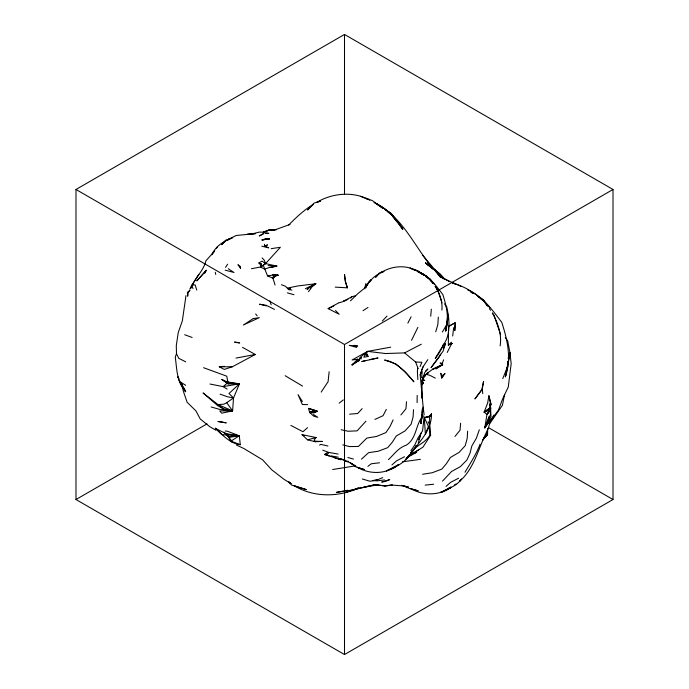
<?xml version="1.0" encoding="UTF-8"?>
<svg xmlns="http://www.w3.org/2000/svg" width="689" height="689" viewBox="0 0 689 689"><rect width="100%" height="100%" fill="white"/><g stroke="black" fill="none" stroke-linecap="round" stroke-linejoin="round"><path stroke-width="1.03" d="M417.103 402.626L417.172 395.408M448.539 326.414L455.214 322.771L454.8 330.582L455.214 322.771L448.539 326.414L448.35 345.129L452.647 343.372M441.899 310.067C442.726 301.722 439.763 293.187 435.181 286.297M489.509 418.921L489.466 421.608L484.815 427.817L486.934 414.52L489.199 410.635M365.773 288.08L365.928 283.506L364.472 288.812M490.146 410.213L490.396 403.504L488.914 395.753L487.631 403.082L484.186 412.065L486.934 414.52L490.146 410.213L486.934 414.52M482.653 440.142L487.493 434.742L487.734 428.679M421.513 417.56L420.876 423.589L422.124 416.854L422.46 408.508L422.038 412.53M251.425 268.719L261.432 266.832L261.26 263.853L258.875 262.983L262.001 261.105L265.575 263.586L276.892 266.118L270.346 267.539M500.136 345.852C502.031 334.363 497.777 322.848 492.359 312.927L494.134 315.545L500.627 334.708M413.512 409.697L413.09 416.923L411.144 424.157L405.011 430.918L396.296 435.999L392.265 442.243L387.718 447.652L378.106 451.269L368.649 452.63L361.424 459.184M438.307 317.138L437.885 324.364L435.741 331.771M467.624 431.159L467.202 438.385L465.256 445.619L459.124 452.38L450.408 457.462L446.377 463.706L441.83 469.114L432.236 472.74L422.615 474.265M490.206 406.613L490.396 403.504L491.111 404.254L489.862 407.922L484.186 412.065L489.862 410.213M232.606 410.885L223.451 409.86L223.003 408.637L218.008 404.607L232.606 410.885L223.003 408.637L217.724 405.649L203.048 392.937L218.008 404.607L223.942 404.167L226.698 402.712L232.606 410.885L219.791 410.954L221.677 413.193L232.606 410.885L233.528 397.941L239.445 383.868L227.852 381.982L226.776 376.194L203.591 367.711M489.845 410.851L490 408.749M490.241 405.606L490.396 403.504L491.007 416.854L484.815 427.817L489.121 416.302M490.241 405.476L490.396 403.504L490.404 414.916L484.815 427.817L489.268 418.981L488.544 423.063M406.519 401.73L405.942 408.766L400.886 414.976M430.737 316.208L431.314 309.172M446.489 324.7L445.671 331.03C449.383 318.731 446.618 306.286 442.786 294.453C436.197 286.159 429.945 276.478 419.661 272.465M460.622 423.192L460.054 430.229L454.99 436.438M482.55 440.056L487.175 434.449L487.554 428.722M215.312 428.231C222.676 434.974 229.721 443.38 240.289 444.715L239.298 435.792L228.042 436.447L228.188 434.88L215.312 428.231L221.755 434.552L228.05 435.164M506.312 370.648L505.381 376.754C511.738 358.599 507.449 339.91 501.756 322.306C492.204 309.964 482.834 296.253 467.857 290.052M281.405 284.712L285.435 286.254L289.07 289.88L290.577 287.459L297.682 285.969L315.769 283.739L310.627 288.08M423.52 422.46L422.572 430.823L417.878 438.161L414.804 444.956L410.868 450.787M489.655 409.86L489.905 407.742M421.556 377.701L422.279 371.595L420.712 372.473M215.287 272.25L215.769 274.532M490.18 405.27L490.396 403.504M446.756 322.59L447.574 316.26M329.135 371.707L328.093 381.697L321.186 392.093M421.72 417.405L420.876 423.589L423.21 407.793L420.195 374.919L423.012 366.858L427.843 359.624M422.004 415.346L423.132 407.104L424.123 414.761M264.542 245.594L264.43 244.285M507.397 363.525L507.715 361.492M508.181 358.435L508.801 354.37M452.69 336.008L453.629 327.869L454.843 326.853M444.483 303.806L446.791 306.993L448.358 315.062L445.671 331.03L448.479 315.7M423.425 421.849L424.278 417.784L429.79 416.113L431.529 413.934C431.65 429.945 420.006 441.356 410.911 453.129M275.066 285.031L272.965 278.21L273.438 275.566L278.175 275.273L275.6 275.944L272.965 278.21L267.53 275.893L263.474 265.782M261.432 266.832L261.26 263.853M509.154 356.799L505.381 376.754L510.136 353.543L507.655 340.736L505.295 337.498M509.559 354.706L509.955 352.604L511.169 363.68L508.284 386.977L502.453 399.267L498.569 409.886L489.776 422.038M504.581 394.392L502.419 405.321L490.077 423.141M418.301 443.113L421.065 433.011M359.555 360.175L357.651 359.236L351.993 364.972L357.255 361.045L357.651 359.236L359.029 359.847L361.38 357.376L360.941 359.012M185.987 295.633L182.327 320.936L178.27 332.468L176.298 345.499L176.479 353.707L175.264 357.178C177.004 369.433 176.573 381.672 185.642 391.722L183.963 388.071M487.493 434.742L487.64 434.113L482.498 440.185M442.192 375.824L440.736 373.223L441.666 378.02L445.051 373.559L442.192 375.824L441.666 378.02L442.924 376.728M424.941 375.221L424.665 376.358L425.44 374.997L421.746 381.396M422.168 384.402L423.451 383.239L422.047 380.716L424.794 372.491L427.929 368.968L425.621 371.078M198.811 274.368L191.387 286.323L190.853 288.157C194.419 278.27 203.505 271.156 205.908 260.83L214.115 251.588M488.079 429.066L489.758 423.373M290 289.337L290.577 287.459L287.382 288.157L288.932 289.569M426.086 374.446L426.698 373.894M479.32 429.764L476.366 438.256L471.879 445.861L470.019 453.181L466.918 460.002L460.338 466.668L451.571 471.465L442.51 481.129M420.195 374.919L421.487 371.302M443.595 359.83L442.295 363.361L442.622 364.55L436.12 368.968M480.018 444.284C476.314 454.249 470.372 463.129 464.98 472.249M421.59 370.458L423.012 366.858M422.047 380.716L423.451 383.239M502.755 378.614L507.707 366.376M420.083 366.557L421.875 362.302L415.579 361.983L404.615 352.897L385.573 353.535L367.607 351.373L352.07 359.985L357.651 359.236M359.029 359.847L360.097 357.393L367.607 351.373L390.697 347.17M417.896 327.335L411.54 340.306M416.07 445.318L414.83 448.126L410.825 453.095M418.559 439.711L420.634 435.043M365.101 354.499L363.852 357.238L368.038 356.446L366.961 354.077L368.038 356.446L365.101 354.499L367.607 351.373M393.1 419.894L390.034 426.491L385.918 432.606L376.564 436.447L366.875 438.066L358.383 446.463L349.461 446.584L342.786 444.844M440.521 354.189L439.151 357.109L431.021 367.702L443.079 351.183L445.516 343.466L443.242 348.341M268.176 265.584L276.892 266.118L269.321 267.496L264.602 269.141L260.666 267.117L265.575 263.586L280.38 247.291L271.19 248.651M427.662 373.352L426.103 374.265M493.927 414.967L489.801 422.142M407.862 323.132L411.118 316.802M386.322 409.361L383.067 415.691L374.919 419.412M204.719 273.266L206.304 270.295L196.908 280.785L206.304 270.295M447.204 352.449L451.605 343.828L451.312 342.226L448.35 345.129M189.811 289.13L192.937 283.679L191.387 286.323M422.124 416.854C415.45 425.733 416.518 438.738 406.226 445.206C398.38 447.695 394.142 454.396 388.398 459.666M442.372 332.02L446.928 324.295M461.552 478.889C458.435 483.712 453.035 486.813 447.79 488.932L450.925 487.269L448.238 489.328L444.052 491.024L450.925 487.269C439.082 495.968 423.08 495.649 410.661 488.639L418.214 490.835L409.077 488.312L401.756 485.323M423.563 415.855L428.386 426.302L425.414 434.216L424.278 417.784L429.858 416.113L431.529 413.934L429.617 416.664L429.635 425.07L430.642 435.198L423.029 447.058L407.957 456.807M225.527 267.384L227.594 264.197M442.588 345.645C449.805 337.334 449.495 325.397 448.358 315.062M460.717 479.604L459.623 481.292C474.816 468.038 478.493 447.17 487.502 430.246M429.996 416.242L424.278 417.784L429.617 416.664L431.529 413.934M489.629 422.09L494.332 415.743L490.008 420.419M214.761 250.65L211.842 254.749C215.046 247.127 222.358 241.882 229.928 239.049M413.848 449.788C408.818 457.22 402.273 464.3 393.677 467.469L396.029 466.22M216.389 248.419L217.526 246.834M367.383 284.91L365.566 287.365L357.927 293.566L350.477 300.852M369.209 282.447C372.43 277.581 377.443 274.015 382.895 272.052M368.503 283.412L365.566 287.365L368.942 281.543L371.431 279.458L369.674 281.827M484.152 437.748L487.14 433.812M409.611 454.8L405.485 459.718L409.49 454.749M308.448 291.645L310.997 288.424M365.962 421.177L357.135 430.849L348.169 431.245L341.141 429.764M316.122 437.524L314.115 439.866L315.355 441.718L322.306 441.434L314.141 441.21L315.355 441.718L307.535 439.84L302.049 434.664L316.122 437.524L307.535 439.84M350.727 298.07L351.872 296.735L355.541 295.719M410.851 452.733C415.734 445.473 425.225 443.079 429.738 435.457L430.642 435.198M362.19 408.637L357.686 413.512L349.599 414.175M382.335 321.022L386.994 316.087M225.225 240.986L221.669 244.698L225.777 240.177L232.71 237.826M379.131 273.611L375.583 277.322L379.682 272.801L383.644 271.457M288.708 225.01C296.21 217.362 304.133 209.921 313.323 204.349L307.621 209.964L314.055 203.117L320.17 201.119M272.965 278.21L275.419 275.764L278.175 275.273L272.689 274.756M210.007 384.031L223.133 386.624L239.445 383.868L228.188 383.911L221.789 379.432L229.084 382.739L239.445 383.868L228.998 393.497L233.528 397.941L226.698 402.712M422.366 377.538L425.38 374.833M407.664 456.816L411.307 453.56L409.111 455.446M391.938 464.929L396.563 460.829L404.503 456.764M446.05 486.391L450.675 482.291L458.616 478.226M307.552 427.671L302.979 431.71L290.853 425.423M426.207 374.411L428.394 372.818M227.852 381.982L229.084 382.739L228.188 383.911L227.215 383.144L223.133 386.624L227.129 389.087M426.517 374.42L427.766 373.352M398.38 464.524L396.812 465.798L398.518 464.636M339.134 403.151L343.32 399.896M367.935 466.358L371.25 463.783L379.51 462.775M396.141 466.315L394.134 467.865L389.94 469.562L395.951 466.272C384.815 474.445 368.985 474.221 357.35 467.314L364.309 469.536L355.989 466.918L350.115 462.741L339.841 458.598L344.965 460.063M426.896 373.464L432.701 369.235L442.622 364.55L440.038 363.008L442.295 363.361M357.849 360.735L351.993 364.972L359.288 360.399M261.536 266.298L265.575 263.586L264.171 260.011L262.087 257.927M484.186 412.065L490.801 408.155L484.186 412.065L489.655 408.456M363.008 310.713L367.995 307.449M265.489 246.154L267.496 244.845L264.903 246.137L268.632 247.842L261.794 246.188M418.688 449.779L410.704 454.594M454.292 485.09L455.98 483.997M231.978 440.469L239.298 435.792L227.31 431.193L225.234 431.021M319.558 445.111L320.755 444.353L327.947 446.016M313.504 414.537L317.801 417.362L313.616 416.078L309.723 412.547L313.874 409.998L317.181 411.264L313.934 412.909L309.723 412.547L308.474 408.388L313.874 409.998M263.215 233.649L259.297 235.974L263.921 233.64M442.622 364.55L437.799 367.409L432.701 369.235L442.622 364.55L438.221 366.979M315.769 283.739L309.542 287.347L307.087 289.647L309.628 287.089L315.769 283.739L305.373 288.665M75.988 189.475L344.5 34.45L613.012 189.475L613.012 499.525L344.5 654.55L75.988 499.525L75.988 189.475L344.5 344.5L613.012 189.475M75.988 499.525L206.993 423.89M395.891 466.315L386.46 470.931L395.874 466.272M335.517 310.489L339.143 314.236L328.145 308.638L338.557 302.945M224.468 366.341L219.257 366.815L224.252 369.416L232.417 366.746L255.292 354.49L242.519 347.368M404.615 352.897L421.341 344.19M328.145 308.638L333.82 305.907M406.923 457.617L416.733 452.242L413.882 453.5M347.936 299.302L343.277 301.369L351.872 296.735M362.328 478.993L370.105 481.266L377.322 479.889L382.739 477.572M227 240.254L228.774 239.522M269.451 230.057L263.344 232.193L269.011 230.005L274.291 230.083L290.026 224.433M230.1 238.799L227.404 239.789L236.232 235.483L255.541 233.623L247.222 234.32L250.787 234.226L259.116 232.133L263.87 232.15M263.344 232.193L269.132 230.074M384.006 271.423L381.31 272.405C391.464 266.066 405.304 264.628 416.001 270.45M358.323 488.234C337.92 497.277 313.547 497.501 294.229 485.745L306.295 489.603L291.714 485.116L288.829 482.266M320.385 201.171L316.458 202.54C331.736 193.213 352.32 191.094 368.46 199.448M358.202 488.105L346.024 492.153L358.9 488.113L356.859 488.501M309.723 412.547L314.141 411.118L317.181 411.264L314.184 412.358L309.723 412.547L314.253 411.152L317.181 411.264L308.474 408.388M339.022 302.781L342.631 301.799M369.39 359.624L378.046 357.979L361.794 361.536L365.523 360.597M378.623 484.711L359.882 487.967M192.575 285.065L195.125 284.876L196.77 290.043M359.899 487.898L361.914 487.476M363.921 487.054L374.98 484.711L384.643 485.831L392.446 485.116L402.944 485.917L408.603 487.157L402.781 485.504M343.639 491.007L336.516 492.359L353.982 489.741L374.98 484.711L384.738 485.943L392.446 485.116L384.583 485.814M345.671 490.62L347.704 490.232M236 358.082L255.292 354.49M332.658 469.51L354.964 465.936M267.53 275.893L273.257 275.006L278.175 275.273M373.421 480.448L377.322 479.889M402.393 461.845L420.402 459.33M384.479 479.914L377.339 480.827L372.439 480.586M357.255 361.045L358.883 360.847M223.451 409.86L224.003 409.8L220.067 409.507L211.161 406.975M425.173 485.116L433.614 484.238M232.417 366.746L219.257 366.815M274.291 230.083L268.951 230.272L276.255 229.781M348.066 461.664L345.284 461.346L348.445 461.32M344.061 300.645L345.697 300.645M307.604 404.65L302.333 404.477L298.01 394.616L302.411 401.558M345.284 461.346L348.41 461.475M234.182 435.508L239.298 435.792L229.592 437.291L228.395 436.972L231.728 442.037M335.25 287.115L347.394 287.838L345.49 281.655L344.509 274.653L345.292 281.413L347.394 287.838M232.305 383.446L239.445 383.868M265.394 233.132L268.813 233.347L265.351 233.071M273.438 275.566L275.419 275.764M239.169 342.666L234.527 342.088L239.694 343.122M338.135 454.051L328.92 452.475L322.71 450.158M330.884 455.868L338.282 457.186M289.104 289.535L291.912 290.069M233.528 397.941L227.43 396.743L220.101 394.168M354.146 345.335L357.669 346.067L349.194 345.353L356.669 347.402M426.448 374.489L429.566 375.195L435.327 378.123M266.393 305.873L259.555 304.211L266.385 305.356L274.472 309.404M225.182 270.157L234.027 272.499L228.292 268.736M287.365 292.877L294.014 294.703M347.842 457.487L353.431 459.098M333.657 457.418L341.012 459.744L324.562 454.447L327.49 452.595L328.92 452.475L327.706 454.103L324.562 454.447L329.187 455.911M360.502 196.305L368.408 199.586M184.678 334.725L192.145 337.481M240.289 444.715L232.245 441.571L228.395 436.972M435.147 270.915L440.469 277.15L460.777 286.305M423.33 274.024L417.646 271.526M374.032 202.609C402.376 215.648 414.537 246.955 433.769 269.606M413.839 269.795L410.041 268.064L415.717 270.424M236.413 445.034L243.992 448.582L262.604 459.821L271.647 469.709L284.066 479.38L291.223 483.704L288.992 481.775M454.964 284.075L452.105 282.714C466.737 287.175 480.181 295.659 489.776 307.716M417.629 271.388L425.991 275.919L434.63 284.531M185.72 361.828L178.744 358.306L176.479 353.707M417.801 271.397L425.991 275.919M369.812 200.241L366.057 198.251L372.534 200.688L382.206 207.932M302.049 434.664L303.952 435.672M438.204 274.127L441.382 276.978L449.521 281.629M488.51 427.645L613.012 499.525M215.846 430.203L209.723 426.672L200.223 418.946L195.96 410.937L187.124 402.23L183.326 391.206L182.042 384.479M383.446 208.44L376.392 203.729C387.7 209.068 396.029 218.826 402.798 229.084L399.499 224.95M285.16 375.72L302.505 386.064M470.975 292.11L472.766 293.213L470.975 292.136M478.114 296.537L483.471 299.861L487.614 305.959M478.114 296.64L481.689 298.897M178.89 378.683L177.926 376.823L179.45 381.344L185.651 385.297M424.079 275.144L413.77 269.304L418.025 270.855L422.142 273.766M425.871 276.298L430.341 279.191L433.364 283.635M376.392 203.729L383.428 208.362M385.194 209.525L391.352 213.581L402.798 229.084L391.352 214.529L387.201 211.523M423.95 275.109L420.497 272.827L422.977 274.575M425.673 276.246L429.126 278.528L431.547 281.767M385.203 209.611L389.612 212.556L391.593 215.037M480.173 298.475L483.566 300.774L487.295 305.985M221.789 379.432L227.215 383.144M225.441 433.364L223.701 432.167L228.042 436.447M425.449 276.315L430.41 279.812L432.804 283.153M434.828 270.14L425.509 262.974L433.665 269.477M434.88 270.2L425.509 262.974L434.854 269.933L440.469 277.15M422.521 255.145L434.638 269.451L440.271 274.033L444.922 279.355M444.732 279.605L434.638 269.451M258.875 262.983L261.183 265.661M255.628 314.003L257.152 315.812M441.382 276.978L437.713 272.56L431.633 267.28L427.671 262.285M392.911 216.69L396.864 221.643M436.387 288.235L437.601 289.854L442.011 302.884M435.198 286.503L437.601 289.854M489.397 308.569L490.577 310.317M179.45 381.344L185.642 391.722L181.302 383.342M428.136 421.685L429.635 425.07L429.738 435.457M191.878 285.901L193.015 288.562M415.579 361.983L418.128 368.529L417.706 368.21L417.379 371.345L417.835 379.561M269.812 300.912L271.182 304.745M488.914 395.753L491.111 404.254M421.479 392.506L421.961 397.553M482.455 390.413L482.739 393.617M422.056 398.569L421.995 380.337M344.5 34.45L344.5 194.307M344.5 344.5L344.5 654.55M188.261 292.343L187.692 296.236L187.348 292.446L189.966 290.233L188.261 292.343M483.575 381.379L482.266 389.371L474.893 398.931L481.826 389.578L483.575 381.379M443.88 344.207L439.461 352.458L435.284 358.366L443.88 344.207M422.865 379.226L422.262 379.966L424.812 380.388L422.254 379.915L422.865 379.226M253.268 318.576L243.32 325.036L259.331 317.655L253.268 318.576M450.925 487.269L442.82 491.834L440.572 492.394L450.925 487.269M389.647 479.622L385.366 481.422L381.68 482.059L389.647 479.622M265.713 238.937L261.992 239.944L269.528 238.782L265.713 238.937M265.885 238.971L261.992 239.944L269.528 238.782L265.885 238.971M239.298 435.792L228.188 434.88L225.673 433.579L239.298 435.792M221.961 422.107L217.948 421.504L226.242 422.857L221.961 422.107M387.451 360.958L384.574 360.046C397.432 362.207 405.924 372.465 413.917 381.835L405.356 372.146L396.072 364.05L387.451 360.958M355.782 466.177L350.115 462.741L355.782 466.177M240.022 266.393L237.955 264.697L240.599 268.426L240.022 266.393"/></g></svg>
